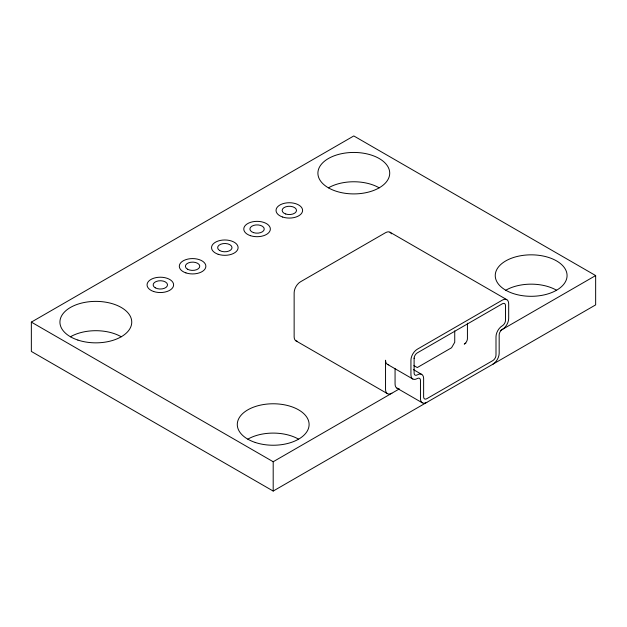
<?xml version="1.0" encoding="UTF-8"?>
<svg xmlns="http://www.w3.org/2000/svg" width="627" height="627" viewBox="0 0 627 627"><rect width="100%" height="100%" fill="white"/><g stroke="black" fill="none" stroke-linecap="round" stroke-linejoin="round"><path stroke-width="0.94" d="M31.35 322.113L353.808 135.941L595.65 275.567L595.65 304.887L273.192 491.059L31.35 351.433L31.35 322.113L273.192 461.738L399.031 389.085M465.845 343.181L464.254 344.098A4.491 2.594 -60 0 0 467.428 338.604L467.428 323.171M500.354 330.586L595.65 275.567M390.033 232.249L506.828 299.675M413.891 365.596L417.284 367.555L451.558 347.766L454.732 342.271L454.732 330.868M413.373 369.585L421.775 374.437M387.408 364.334L412.793 378.99M396.922 388.152L422.316 402.816M295.999 340.876L387.408 393.654M414.11 358.119L414.11 373.049A4.491 2.594 -60 0 0 417.284 374.883A8.974 5.181 -60 0 1 423.633 378.551L423.633 396.875A4.491 2.594 -60 0 0 426.807 398.701L492.822 360.596A4.491 2.594 -60 0 0 495.996 355.094L495.996 336.77A8.974 5.181 -60 0 1 502.337 325.774A4.491 2.594 -60 0 0 505.511 320.279L505.511 305.623A4.491 2.594 -60 0 0 502.337 303.789L417.284 352.891A4.491 2.594 -60 0 0 414.11 358.393M395.065 368.613L395.065 384.045A8.974 5.181 -60 0 0 398.984 388.552M273.192 461.738L273.192 491.059M328.415 187.834A35.904 20.73 0 0 0 388.489 178.546A35.904 20.73 0 0 0 344.513 153.153A35.904 20.73 0 0 0 328.415 187.834A35.904 20.73 0 0 1 379.194 187.834M505.77 290.23A35.904 20.73 0 0 0 565.844 280.935A35.904 20.73 0 0 0 521.868 255.542A35.904 20.73 0 0 0 505.77 290.23A35.904 20.73 0 0 1 556.549 290.23M247.806 439.166A35.904 20.73 0 0 1 298.585 439.166M70.451 336.77A35.904 20.73 0 0 1 121.23 336.77M492.822 364.256A8.974 5.181 -60 0 0 499.17 353.26L499.17 334.936A4.491 2.594 -60 0 1 502.337 329.441A8.974 5.181 -60 0 0 508.685 318.445L508.685 303.789A8.974 5.181 -60 0 0 502.337 300.121L417.284 349.231A8.974 5.181 -60 0 0 410.936 360.227L410.936 374.883A8.974 5.181 -60 0 0 417.284 378.551A4.491 2.594 -60 0 1 420.458 380.377L420.458 398.701A8.974 5.181 -60 0 0 426.807 402.369M388.716 364.742A8.974 5.181 -60 0 1 385.542 360.227L385.542 389.539A8.974 5.181 -60 0 0 391.891 393.207M391.413 233.832A8.974 5.181 -60 0 0 385.542 232.688L300.49 281.797A8.974 5.181 -60 0 0 294.141 292.793L294.141 336.77A8.974 5.181 -60 0 0 297.316 341.284M255.236 442.458A35.904 20.73 0 0 0 309.103 424.503A35.904 20.73 0 0 0 255.236 406.555A35.904 20.73 0 0 0 255.236 442.458M77.889 340.069A35.904 20.73 0 0 0 131.748 322.113A35.904 20.73 0 0 0 77.889 304.158A35.904 20.73 0 0 0 77.889 340.069M282.675 217.052A13.285 7.673 0 0 0 302.598 210.413A13.285 7.673 0 0 0 282.675 203.767A13.285 7.673 0 0 0 282.675 217.052M250.424 235.674A13.285 7.673 0 0 0 270.355 229.027A13.285 7.673 0 0 0 250.424 222.381A13.285 7.673 0 0 0 250.424 235.674M218.18 254.288A13.285 7.673 0 0 0 238.111 247.641A13.285 7.673 0 0 0 218.18 241.003A13.285 7.673 0 0 0 218.18 254.288M185.937 272.902A13.285 7.673 0 0 0 205.868 266.263A13.285 7.673 0 0 0 185.937 259.617A13.285 7.673 0 0 0 185.937 272.902M153.693 291.524A13.285 7.673 0 0 0 173.616 284.877A13.285 7.673 0 0 0 153.693 278.239A13.285 7.673 0 0 0 153.693 291.524M219.748 250.573A7.179 4.146 0 0 0 231.763 248.715A7.179 4.146 0 0 0 222.969 243.637A7.179 4.146 0 0 0 219.748 250.573M253.48 232.617A7.179 4.146 0 0 0 264.249 229.027A7.179 4.146 0 0 0 253.48 225.438A7.179 4.146 0 0 0 253.48 232.617M285.724 214.003A7.179 4.146 0 0 0 296.5 210.413A7.179 4.146 0 0 0 285.724 206.824A7.179 4.146 0 0 0 285.724 214.003M155.253 287.809A7.179 4.146 0 0 0 167.268 285.951A7.179 4.146 0 0 0 158.474 280.872A7.179 4.146 0 0 0 155.253 287.809M187.504 269.195A7.179 4.146 0 0 0 199.519 267.337A7.179 4.146 0 0 0 190.718 262.258A7.179 4.146 0 0 0 187.504 269.195"/></g></svg>
